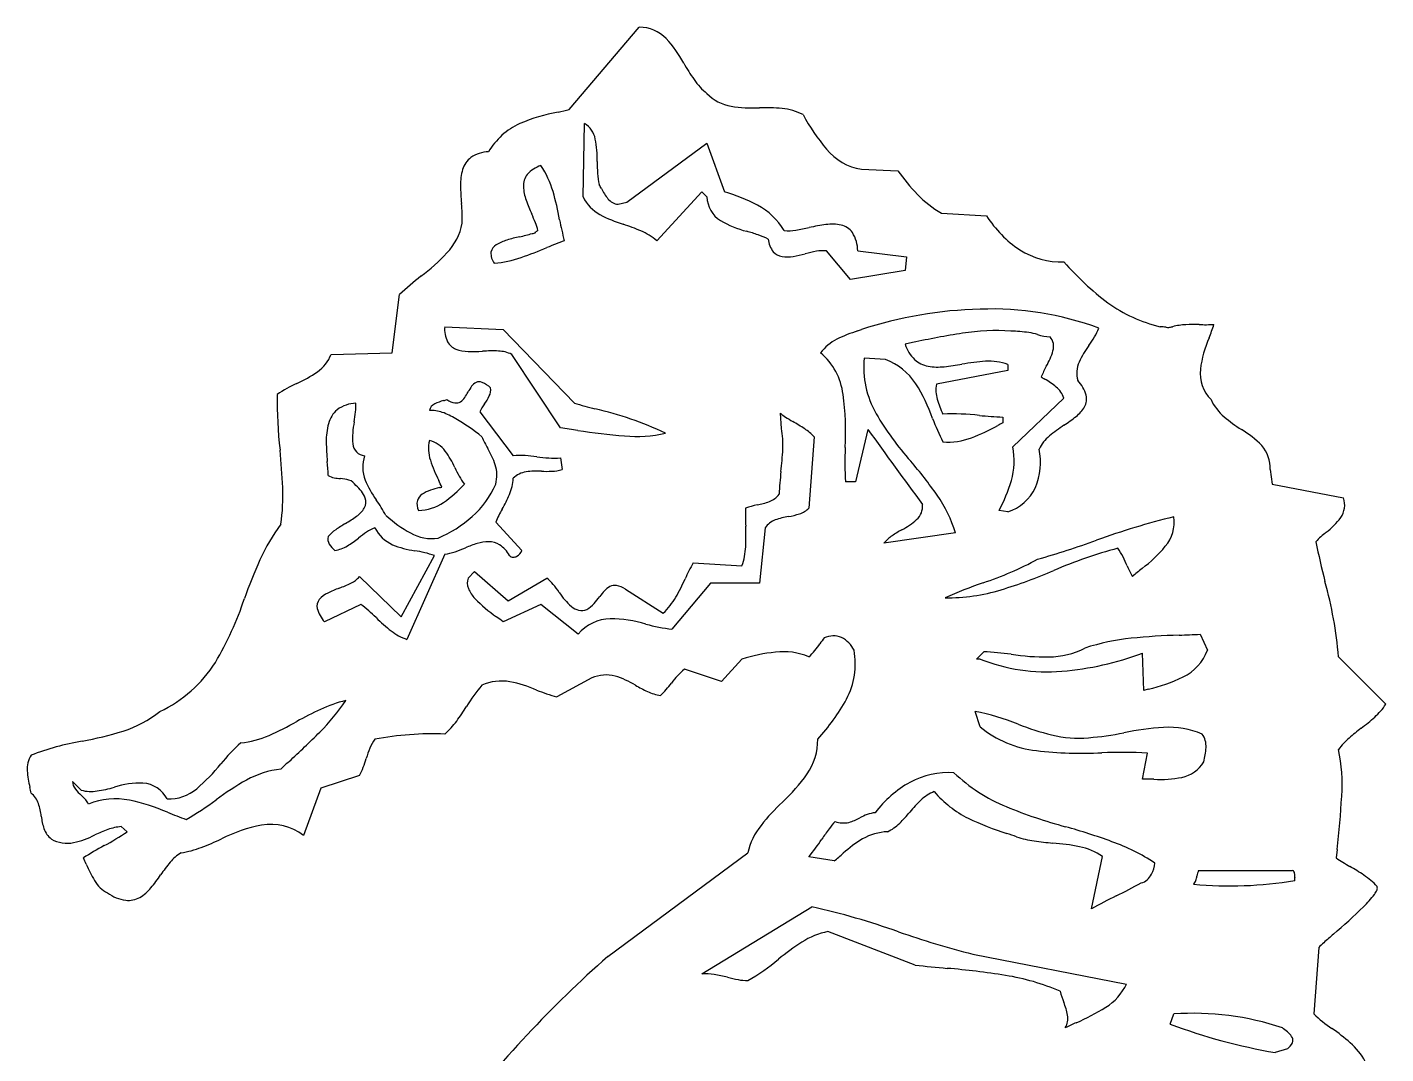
# Model space of a CAD drawing. Extents: x -0.05 to 3.4, y 0.34 to 8.09.
# Drawn here: x -0.046 to 3.402, y 5.487 to 8.091 of the extents above; entities that cross this region are included whole.
import ezdxf

# ---------------------------------------------------------------- set-up
doc = ezdxf.new("R2010")
doc.units = 0

msp = doc.modelspace()

# ---------------------------------------------------------------- linework, layer by layer
at = {"color": 7, "linetype": 'CONTINUOUS'}
for p, q in [((1.364986, 7.660112), (1.368683, 7.846825)), ((1.475904, 7.647172), (1.679254, 7.796912)), ((1.679254, 7.796912), (1.723622, 7.673053)), ((1.666314, 7.673053), (1.551699, 7.549194)), ((1.679254, 7.660112), (1.666314, 7.673053)), ((1.453721, 7.641626), (1.475904, 7.647172)), ((2.043438, 7.451217), (1.982432, 7.523314)), ((2.061924, 7.523314), (2.185782, 7.508524)), ((2.185782, 7.508524), (2.182085, 7.4734)), ((2.182085, 7.4734), (2.043438, 7.451217)), ((1.013743, 7.331054), (1.161635, 7.32366)), ((1.161635, 7.32366), (1.342801, 7.136947)), ((2.201114, 7.290673), (2.182085, 7.286687)), ((1.307678, 7.074093), (1.183818, 7.260807)), ((2.132172, 7.247865), (2.078561, 7.251564)), ((2.442743, 7.220136), (2.261576, 7.185013)), ((2.442743, 7.234925), (2.442743, 7.220136)), ((2.455685, 7.026029), (2.585089, 7.149888)), ((1.102478, 7.114764), (1.187515, 7.003846)), ((1.868278, 7.072938), (1.865967, 7.111297)), ((2.087804, 7.070396), (2.056378, 6.937294)), ((2.429803, 7.101822), (2.429803, 7.087035)), ((1.951004, 7.05191), (1.938064, 6.870743)), ((1.307678, 6.998299), (1.311375, 6.968721)), ((2.056378, 6.937294), (2.030497, 6.937294)), ((2.442743, 6.861499), (2.42056, 6.865197)), ((0.864003, 6.852257), (0.86556, 6.850996)), ((1.143149, 6.835618), (1.2097, 6.763522)), ((1.827146, 6.820829), (1.812357, 6.680333)), ((2.309642, 6.807889), (2.128475, 6.782008)), ((0.902825, 6.595296), (0.987862, 6.750581)), ((1.013743, 6.754279), (0.917614, 6.537987)), ((1.644131, 6.732094), (1.767989, 6.7247)), ((0.797453, 6.696971), (0.902825, 6.595296)), ((1.0729, 6.693274), (1.089538, 6.709911)), ((1.089538, 6.709911), (1.174575, 6.635965)), ((1.174575, 6.635965), (1.272553, 6.693274)), ((1.472207, 6.665543), (1.568336, 6.604539)), ((1.688497, 6.680333), (1.590519, 6.563868)), ((1.812357, 6.680333), (1.688497, 6.680333)), ((0.80115, 6.626722), (0.708718, 6.582354)), ((1.257764, 6.626722), (1.161635, 6.582354)), ((1.352044, 6.550928), (1.257764, 6.626722)), ((2.930785, 6.550928), (2.949271, 6.510257)), ((2.363253, 6.488074), (2.381739, 6.50656)), ((2.372496, 6.488074), (2.363253, 6.488074)), ((2.78844, 6.408582), (2.784742, 6.502862)), ((2.799029, 6.411443), (2.78844, 6.408582)), ((2.372496, 6.31615), (2.359556, 6.354972)), ((2.784742, 6.183049), (2.797683, 6.249599)), ((0.069087, 6.177501), (0.091271, 6.155318)), ((2.002074, 5.975769), (1.937601, 5.986168)), ((2.655337, 5.85399), (2.683067, 5.987092)), ((2.927087, 5.951968), (3.165563, 5.951968)), ((1.666314, 5.689461), (1.945458, 5.859536)), ((2.207965, 5.711644), (1.986129, 5.796682)), ((2.354008, 5.739374), (2.744072, 5.663581)), ((2.85499, 5.561904), (2.864233, 5.587786)), ((3.139682, 5.552661), (3.142764, 5.550242)), ((3.152622, 5.49905), (3.121196, 5.489807))]:
    msp.add_line(p, q, dxfattribs=at)
for centre, radius, start, end in [((1.338915, 7.797369), 0.057724, 9.626993, 58.955783), ((1.125746, 7.755851), 0.274885, 358.8049, 370.728383), ((1.278361, 7.670301), 0.072299, 106.552007, 139.877615), ((1.065894, 7.609503), 0.23182, 16.129852, 34.139941), ((1.996417, 7.755027), 0.595867, 180.472009, 183.395769), ((1.261752, 7.688012), 0.048269, 143.251045, 181.718254), ((1.56463, 7.728817), 0.163285, 183.189421, 193.196525), ((1.158811, 7.546194), 0.286457, 28.177199, 30.490265), ((1.323864, 7.690322), 0.110423, 181.949695, 200.285687), ((0.597201, 7.47429), 0.719627, 10.247766, 16.104412), ((1.455788, 7.704201), 0.10094, 205.899041, 241.438904), ((1.536483, 7.743799), 0.139828, 206.476895, 219.143538), ((1.457285, 7.678881), 0.037425, 218.6027, 264.536167), ((1.752961, 7.66262), 0.073749, 181.948865, 237.541311), ((1.596444, 7.234262), 0.45685, 62.45177, 73.836464), ((1.631798, 7.799076), 0.436989, 199.662598, 204.663496), ((1.724766, 7.484612), 0.175547, 31.018899, 61.794973), ((0.694254, 7.373522), 0.592623, 21.931332, 24.229045), ((1.118056, 7.543346), 0.136064, 13.484861, 22.248675), ((2.269744, 7.784598), 0.981472, 190.703368, 193.877581), ((1.564005, 7.908718), 0.332318, 241.909704, 253.0253), ((1.309977, 7.108257), 0.507518, 66.586924, 71.979066), ((1.839454, 7.814314), 0.248309, 239.487356, 256.202006), ((2.042386, 7.124277), 0.469808, 97.469428, 102.730777), ((1.997016, 7.48199), 0.109243, 78.001546, 98.264974), ((2.009118, 7.541867), 0.048163, 35.20667, 77.27623), ((1.306197, 7.101102), 0.469374, 102.596494, 106.692248), ((1.131248, 7.893703), 0.342309, 282.24235, 287.745583), ((1.237718, 7.574979), 0.007604, 253.678006, 296.424462), ((1.232652, 7.582937), 0.017014, 299.778503, 316.963831), ((1.265735, 7.550709), 0.029178, 128.639314, 135.042399), ((1.253574, 7.565903), 0.009716, 109.260133, 128.572474), ((1.447641, 7.425836), 0.161386, 49.850862, 66.635496), ((1.601889, 6.963946), 0.634792, 70.971507, 73.683304), ((1.752921, 7.400173), 0.173161, 61.878398, 71.154329), ((1.897982, 7.560669), 0.063916, 186.988517, 218.092012), ((1.885814, 7.691551), 0.116958, 264.798037, 279.415651), ((1.822943, 8.106329), 0.536465, 278.792779, 282.477955), ((1.973038, 7.522612), 0.088888, 0.452486, 31.937923), ((1.171478, 7.516684), 0.040506, 175.267328, 217.749713), ((1.159179, 7.514), 0.028708, 120.880384, 167.882515), ((1.199276, 7.452282), 0.102293, 105.826741, 122.413268), ((0.904024, 8.398781), 0.942261, 288.807613, 293.060076), ((1.747721, 6.399303), 1.227941, 110.538181, 112.737813), ((1.876069, 7.54603), 0.037693, 221.129797, 260.520046), ((2.022558, 7.162395), 0.365893, 100.312009, 104.870318), ((1.972732, 7.441918), 0.081972, 83.203711, 101.021777), ((1.108358, 7.797859), 0.307549, 275.802554, 288.865121), ((1.882659, 7.591108), 0.083245, 261.156668, 280.558891), ((1.837332, 7.857994), 0.353945, 279.855258, 284.952825), ((2.394934, 6.341838), 1.033827, 91.243678, 108.250553), ((2.402819, 6.596952), 0.77906, 69.643451, 92.230744), ((1.086423, 7.32476), 0.072952, 175.050968, 205.834244), ((2.178442, 6.952793), 0.385684, 107.607259, 116.015879), ((1.429022, 9.163404), 1.948592, 288.948855, 289.241063), ((2.62735, 5.365399), 1.971892, 98.727593, 102.483339), ((2.413581, 6.778554), 0.542672, 86.088441, 99.058488), ((2.440788, 6.929275), 0.390811, 81.870559, 88.561263), ((2.471095, 7.157903), 0.160211, 72.831509, 81.038027), ((2.557679, 7.436022), 0.131075, 252.555836, 266.626019), ((2.561513, 7.368444), 0.119591, 328.171, 339.906139), ((1.057301, 7.313116), 0.041724, 208.870612, 248.816157), ((2.05599, 7.201382), 0.108579, 115.48374, 144.455307), ((2.26976, 7.313922), 0.091808, 197.25664, 226.34503), ((2.523129, 7.281069), 0.036073, 342.127649, 401.931908), ((2.83616, 7.144505), 0.233352, 143.430852, 155.496268), ((2.294059, 7.532632), 0.43342, 324.919506, 328.376242), ((1.074799, 7.361468), 0.09314, 249.527592, 269.132997), ((1.084933, 7.678014), 0.409838, 268.386043, 273.440316), ((1.133047, 6.900278), 0.369386, 87.402398, 93.650673), ((1.147482, 7.187494), 0.081824, 63.635856, 88.38517), ((1.864203, 7.14043), 0.161537, 6.754902, 50.181921), ((2.312698, 7.227584), 0.235362, 174.152288, 209.889442), ((2.077004, 7.099736), 0.158069, 33.121762, 69.57292), ((2.253132, 7.30039), 0.07059, 228.528158, 259.611179), ((2.415659, 6.762234), 0.482016, 93.469091, 100.665596), ((2.395463, 7.111503), 0.132168, 69.039596, 93.892198), ((2.384317, 7.321027), 0.180507, 329.917824, 343.578812), ((2.68753, 7.212741), 0.069809, 155.862195, 195.354554), ((2.265672, 7.373865), 0.145125, 259.972683, 276.203515), ((2.222544, 7.812164), 0.585535, 275.764387, 280.221437), ((2.733672, 7.123125), 0.221023, 150.919955, 158.675758), ((1.193747, 7.101208), 0.136718, 144.762185, 151.98708), ((1.106269, 7.163707), 0.029215, 116.677198, 145.887805), ((1.100944, 7.17119), 0.020186, 68.132995, 112.705283), ((1.083004, 7.127036), 0.067845, 45.912663, 67.961473), ((1.096374, 7.171111), 0.034153, 332.674485, 367.837514), ((1.8275, 6.946088), 0.451052, 19.749049, 32.14972), ((2.339006, 7.170257), 0.078824, 169.210184, 197.072774), ((2.832129, 7.685294), 0.569873, 237.719537, 238.733437), ((2.428688, 7.011079), 0.215875, 50.656351, 60.083062), ((2.528285, 7.131294), 0.05977, 18.124936, 51.434389), ((2.557097, 7.133174), 0.087833, 15.837102, 44.061824), ((1.037236, 7.038699), 0.108166, 104.187219, 116.937713), ((0.940042, 7.389574), 0.255961, 286.030481, 288.035782), ((1.04761, 7.185415), 0.04838, 234.170857, 260.212574), ((1.042448, 7.159301), 0.021778, 261.91813, 301.470324), ((1.033254, 7.17205), 0.03747, 303.283741, 326.287892), ((0.937494, 7.238213), 0.15386, 325.584587, 331.763929), ((0.991022, 7.222523), 0.151373, 324.721774, 333.691086), ((1.328656, 7.063922), 0.702485, 356.765861, 367.814005), ((2.496168, 7.214689), 0.242133, 196.20523, 205.822979), ((2.601822, 7.147704), 0.040879, 330.998557, 373.35141), ((0.78567, 7.067476), 0.069376, 130.32821, 165.308571), ((0.790428, 7.054455), 0.082522, 91.540149, 126.9941), ((0.264417, 7.174388), 0.526537, 350.753301, 353.495804), ((0.66697, 7.129358), 0.121477, 353.090361, 363.581676), ((0.998981, 7.112896), 0.024695, 115.798662, 166.975685), ((0.979836, 7.037404), 0.081206, 70.143898, 93.469041), ((0.944012, 6.931574), 0.192925, 59.418319, 70.812844), ((1.238202, 7.047651), 0.15141, 144.721793, 153.688588), ((2.191124, 10.139538), 3.120129, 254.223403, 255.218509), ((1.195927, 6.253158), 0.892024, 64.93128, 77.099769), ((1.92594, 7.179335), 0.090697, 228.604888, 238.583628), ((2.758183, 7.491582), 0.753182, 210.41323, 221.754944), ((2.305556, 6.558461), 0.551436, 83.210365, 92.84207), ((2.469899, 8.081224), 0.980222, 264.194595, 267.655684), ((2.364601, 7.418019), 0.402707, 303.250335, 308.659885), ((2.563679, 7.171325), 0.085718, 307.760811, 329.550962), ((0.87844, 7.042567), 0.165432, 165.112041, 181.314368), ((0.978289, 7.048961), 0.198421, 168.128102, 184.344795), ((0.713868, 6.554839), 0.63438, 51.587074, 58.834636), ((0.865657, 3.751577), 3.35179, 81.665901, 82.421973), ((1.659942, 7.032358), 0.212251, 356.818038, 371.022011), ((2.230604, 7.658392), 0.658413, 237.68812, 239.565317), ((1.598244, 6.57759), 0.593793, 56.341931, 59.783544), ((1.863423, 6.971945), 0.118595, 42.397328, 57.3849), ((15.895059, 16.978606), 16.994497, 215.663562, 216.457678), ((2.855741, 7.328596), 0.646081, 200.863492, 206.633562), ((2.165252, 7.533875), 0.51876, 290.972144, 299.125559), ((3.626243, 4.791481), 2.588636, 117.52848, 117.829856), ((2.793029, 6.76193), 0.380878, 123.032964, 129.973714), ((1.340445, 7.047584), 0.627455, 180.804668, 185.341672), ((1.060207, 7.021586), 0.087852, 166.116033, 199.373878), ((0.954873, 6.969451), 0.075911, 37.396423, 74.685857), ((1.359214, 7.158855), 0.273008, 203.062077, 210.006033), ((1.588479, 8.572457), 1.523038, 261.047939, 265.543706), ((1.500982, 7.36356), 0.31107, 264.309996, 283.553384), ((2.291414, 7.204379), 0.165936, 265.437359, 291.015863), ((2.609621, 6.978928), 0.096763, 129.295294, 154.567062), ((0.812473, 7.035872), 0.032094, 183.47148, 266.284213), ((0.899922, 6.974608), 0.094182, 161.913944, 200.188638), ((0.837202, 6.884649), 0.220936, 23.755949, 36.334852), ((0.935999, 6.910875), 0.217518, 18.72884, 30.822139), ((1.204483, 6.719318), 0.285034, 81.300155, 93.41288), ((1.290705, 7.282822), 0.285029, 261.301063, 273.413788), ((1.051889, 7.060827), 0.820964, 353.199867, 357.189771), ((3.020489, 6.986199), 0.9912, 177.797609, 182.828058), ((2.266623, 6.991514), 0.192187, 344.687404, 370.346029), ((2.363422, 6.98634), 0.162442, 337.037601, 372.133254), ((0.031847, 6.927893), 0.686607, 2.173431, 5.120334), ((1.33092, 7.108539), 0.372162, 198.176862, 206.749124), ((1.454199, 7.170691), 0.459204, 205.40988, 208.472043), ((1.057961, 6.954247), 0.08811, 345.204741, 377.483413), ((1.280758, 7.074404), 0.110029, 272.425145, 286.15647), ((1.377253, 6.283686), 1.081544, 34.955988, 40.77301), ((0.741303, 6.990121), 0.043063, 237.177713, 258.795242), ((0.758149, 7.076363), 0.130936, 258.897347, 266.002038), ((0.744762, 6.856814), 0.089034, 73.138122, 87.258991), ((0.759932, 6.910478), 0.033294, 31.858886, 71.333227), ((1.022275, 7.02834), 0.22771, 202.2538, 216.823707), ((0.102756, 6.513933), 0.992434, 24.428011, 25.490267), ((0.840885, 7.131347), 0.299111, 304.655084, 318.140219), ((1.175791, 7.019522), 0.142403, 208.407637, 218.052611), ((0.931646, 7.022721), 0.230239, 311.198754, 336.725878), ((1.063966, 6.953545), 0.123748, 337.117303, 356.753649), ((1.228846, 6.904322), 0.059079, 98.316109, 134.39381), ((1.247754, 6.764903), 0.199773, 86.795855, 97.898646), ((1.27074, 7.305092), 0.340934, 268.01324, 272.466853), ((2.664139, 6.868173), 0.802755, 173.171442, 177.308664), ((2.059789, 7.05956), 0.409796, 331.686709, 343.147989), ((0.738819, 6.866404), 0.078992, 22.219156, 51.298751), ((0.973648, 6.880233), 0.03093, 123.33983, 161.899267), ((1.002732, 6.837963), 0.082235, 107.816785, 124.08205), ((1.068068, 6.643875), 0.28702, 103.679498, 108.379156), ((0.825224, 7.608381), 0.707601, 284.315918, 284.83112), ((0.847967, 7.04566), 0.358568, 330.331488, 336.97731), ((1.818873, 6.938385), 0.054227, 290.355592, 323.154424), ((1.997451, 6.716378), 0.325327, 16.337271, 35.081049), ((2.407149, 6.973054), 0.117096, 287.696341, 334.675625), ((0.749817, 6.90806), 0.070306, 304.817534, 328.283069), ((0.783409, 6.886212), 0.030259, 330.032977, 379.423883), ((0.613637, 6.727575), 0.279694, 26.473253, 35.971119), ((0.979135, 6.88151), 0.035868, 166.566085, 207.052905), ((0.945905, 6.980497), 0.115307, 270.639535, 304.352087), ((1.479753, 6.686681), 0.368082, 150.456599, 156.132075), ((2.471802, 6.853035), 0.694794, 178.539582, 182.301972), ((1.842386, 6.691459), 0.190755, 100.831414, 109.97143), ((1.770828, 7.066577), 0.191127, 280.768559, 290.491545), ((1.897453, 6.910808), 0.057048, 287.407659, 315.387664), ((2.179873, 6.876334), 0.046723, 312.489209, 364.483075), ((0.96897, 6.482423), 0.406265, 120.680422, 124.827038), ((0.586087, 7.13088), 0.346795, 300.418624, 306.006376), ((1.112743, 7.136182), 0.377399, 229.083075, 240.444221), ((0.875605, 7.082365), 0.312042, 292.91554, 311.72784), ((1.870888, 6.791456), 0.052689, 110.131025, 146.118182), ((1.913752, 6.672683), 0.178959, 98.981667, 109.928517), ((1.851879, 7.053082), 0.206442, 279.460942, 287.663798), ((2.088611, 6.978976), 0.184066, 297.551409, 311.85629), ((3.268924, 5.156963), 1.739329, 103.454355, 110.206198), ((2.769635, 6.835659), 0.095473, 319.72079, 367.76452), ((0.741154, 6.792363), 0.024028, 164.84263, 211.809392), ((0.787791, 6.740943), 0.090586, 124.140257, 140.431744), ((0.627653, 7.00303), 0.266889, 301.369632, 308.737851), ((1.0119, 6.518765), 0.351308, 124.107239, 128.197494), ((0.874094, 6.722579), 0.105278, 111.053544, 124.207942), ((0.922368, 6.866298), 0.097364, 207.840037, 245.126793), ((0.98032, 6.902097), 0.108455, 240.298544, 278.903645), ((1.201518, 6.799353), 0.576627, 357.354908, 362.561969), ((2.203266, 6.719507), 0.097468, 123.862665, 140.11516), ((2.344483, 6.51216), 0.348335, 119.349717, 124.146965), ((0.792707, 6.827359), 0.086323, 213.512486, 227.68952), ((0.721494, 6.849356), 0.086828, 278.680979, 301.285521), ((0.968273, 6.987968), 0.227256, 247.530014, 262.222949), ((0.892037, 6.465674), 0.30059, 71.410251, 81.296803), ((0.999872, 6.877131), 0.123632, 276.441984, 288.927203), ((0.902625, 7.164936), 0.427422, 288.744168, 292.519848), ((1.204544, 6.440749), 0.357183, 107.64036, 112.765415), ((1.125378, 6.691756), 0.09399, 90.021764, 108.019325), ((1.124613, 6.732426), 0.053324, 58.0117, 89.216208), ((1.107389, 6.709511), 0.081922, 30.088007, 56.284458), ((1.183087, 6.773753), 0.028511, 298.653593, 338.971814), ((1.618805, 6.779296), 0.158861, 339.899238, 357.635521), ((1.903901, 8.918483), 2.262242, 285.765055, 289.744878), ((3.012066, 5.672866), 1.133957, 104.826795, 113.515087), ((2.600644, 6.679597), 0.150682, 26.632369, 36.424442), ((2.57113, 6.999666), 0.35296, 306.997182, 320.242721), ((1.188152, 6.759969), 0.013629, 223.537435, 266.591423), ((1.187824, 6.76435), 0.017993, 268.465673, 299.775681), ((2.167774, 6.445433), 0.596973, 151.302088, 155.676892), ((2.108897, 7.497313), 0.859827, 288.382629, 298.451951), ((2.345284, 6.552041), 0.436128, 23.22959, 26.573822), ((3.094787, 6.872351), 0.378951, 203.037081, 207.568128), ((0.74949, 6.737736), 0.062946, 294.689951, 319.638132), ((1.107449, 6.681205), 0.036596, 160.744449, 202.750643), ((1.216186, 6.619164), 0.09311, 38.721462, 52.743696), ((1.13255, 6.911379), 0.538279, 330.304804, 335.868735), ((2.022024, 7.975864), 1.37285, 287.102214, 293.053907), ((3.170262, 6.233972), 0.619369, 128.637516, 131.622915), ((0.742578, 6.598956), 0.062127, 114.583946, 139.323746), ((0.854663, 6.371295), 0.315864, 110.113585, 115.892358), ((0.637758, 6.963779), 0.315077, 290.101218, 295.980767), ((1.152902, 6.700446), 0.085954, 202.861217, 223.476379), ((0.989634, 6.433532), 0.385997, 35.414644, 39.183679), ((1.457364, 6.757929), 0.183299, 213.330191, 228.192474), ((1.561404, 6.532572), 0.191852, 137.813452, 143.604822), ((1.453302, 6.631084), 0.045599, 116.840972, 138.312662), ((1.445237, 6.645053), 0.029507, 81.466716, 115.115127), ((1.439224, 6.613507), 0.061609, 57.631511, 80.290068), ((2.8102, 5.450398), 1.303954, 109.261426, 113.811259), ((2.289025, 7.111948), 0.468617, 269.356376, 286.963256), ((0.717148, 6.622286), 0.027658, 141.642438, 192.530603), ((0.479169, 6.220846), 0.51808, 45.922704, 51.575047), ((1.363025, 6.906784), 0.380438, 224.252719, 235.000626), ((1.360896, 6.64973), 0.038341, 227.85951, 290.350067), ((1.330945, 6.685101), 0.083426, 301.253664, 317.641148), ((1.224926, 6.781213), 0.226526, 317.74543, 323.480457), ((1.453204, 6.728335), 0.169059, 312.923155, 330.358238), ((0.768027, 6.636858), 0.080549, 194.797568, 222.582475), ((1.199965, 6.965252), 0.518108, 225.923558, 231.575672), ((0.640704, 5.91491), 0.84667, 52.028476, 53.458331), ((1.43728, 6.478191), 0.112053, 91.703844, 139.523665), ((1.431086, 6.26305), 0.327157, 73.493763, 89.498823), ((0.953286, 6.651647), 0.119126, 230.78527, 252.575648), ((1.645322, 7.025589), 0.464962, 254.879616, 263.231017), ((2.814621, 5.974007), 0.569642, 95.905574, 107.988588), ((2.927451, 4.841025), 1.708224, 91.667888, 95.759976), ((2.689719, 11.288347), 4.743548, 272.271534, 272.913016), ((2.540108, 6.903859), 0.448298, 248.044565, 275.105859), ((2.331561, 5.60851), 0.89945, 82.368976, 86.80197), ((2.543071, 7.126389), 0.633124, 261.638383, 270.307681), ((2.544286, 6.702266), 0.209004, 270.598997, 296.854937), ((2.521043, 7.205691), 0.75067, 274.504977, 290.565913), ((2.834797, 6.55257), 0.122044, 295.710754, 339.714219), ((2.705244, 6.820246), 0.419423, 282.920799, 295.792839), ((0.327306, 6.6736), 0.523323, 314.87692, 326.229379), ((0.841819, 6.055261), 0.336951, 103.645398, 115.159258), ((1.138212, 5.422942), 1.035288, 115.128976, 118.889076), ((2.259389, 5.810931), 0.553185, 67.74003, 79.567743), ((0.239054, 7.043039), 0.817608, 293.714147, 299.209363), ((2.546061, 6.527285), 0.273318, 230.577836, 263.615522), ((2.731921, 6.991243), 0.71823, 248.521581, 255.65123), ((2.879728, 5.615126), 0.700592, 93.409064, 101.729566), ((2.850897, 6.093929), 0.220923, 67.249828, 93.3291), ((0.472402, 6.510195), 0.23591, 275.771036, 293.872003), ((-0.692264, 7.676022), 1.953116, 312.156087, 315.322738), ((2.621569, 6.569169), 0.281984, 256.120635, 275.366754), ((2.587046, 7.039498), 0.753541, 274.635412, 281.501975), ((2.893054, 6.267237), 0.052903, 355.659341, 395.110101), ((0.806813, 5.930524), 0.464244, 132.008094, 141.107838), ((2.630725, 7.240634), 0.991669, 263.337331, 272.927627), ((2.731827, 4.89269), 1.358506, 87.221388, 92.128365), ((2.795098, 6.269165), 0.150824, 343.929782, 357.745826), ((0.101361, 6.496125), 0.439954, 310.00309, 321.45934), ((0.624018, 5.978101), 0.232313, 96.480209, 119.154199), ((4.410635, 2.10611), 5.600968, 132.612502, 132.90196), ((2.869116, 6.268159), 0.081784, 281.025563, 330.119385), ((0.101353, 6.178621), 0.032286, 181.988721, 219.046243), ((0.243368, 5.9511), 0.222436, 88.86283, 107.845169), ((0.241143, 6.096118), 0.077658, 28.467759, 85.095649), ((0.86056, 5.557044), 0.715262, 119.270559, 126.671288), ((2.330221, 5.931371), 0.279131, 119.132407, 143.344957), ((2.29414, 5.986943), 0.21307, 86.824435, 117.932205), ((2.604234, 6.51462), 0.433775, 226.554625, 247.614828), ((2.800322, 5.583897), 0.599355, 88.724378, 91.489567), ((2.829783, 6.47432), 0.291663, 266.832061, 280.864341), ((0.177269, 6.238158), 0.128759, 218.340973, 228.378271), ((0.115921, 6.246662), 0.094612, 254.898142, 279.477779), ((-0.025697, 6.013595), 0.173943, 42.53228, 47.531804), ((0.072558, 6.530075), 0.381316, 278.892103, 285.615781), ((0.313718, 6.241306), 0.108257, 267.719852, 310.605049), ((2.29374, 6.054948), 0.103767, 111.30886, 133.656908), ((2.462615, 6.327184), 0.271108, 220.359055, 243.69826), ((0.074071, 6.104464), 0.038999, 23.787297, 43.240717), ((0.178041, 5.951287), 0.182188, 78.840827, 112.012052), ((0.108238, 5.63458), 0.506467, 66.549466, 78.027435), ((0.004438, 6.707318), 0.71864, 299.423267, 306.647704), ((2.451083, 5.890279), 0.331523, 133.684296, 140.811426), ((2.931233, 7.317576), 1.30076, 247.766042, 254.766783), ((0.667311, 6.982043), 0.952474, 247.953378, 251.016457), ((2.134185, 5.953444), 0.17823, 136.63408, 144.477559), ((2.025713, 6.135699), 0.063481, 250.588983, 282.560702), ((2.008168, 6.191), 0.121382, 284.96799, 299.258488), ((2.152003, 5.925959), 0.180192, 111.547443, 117.969535), ((2.110199, 6.030787), 0.067337, 93.328043, 111.222192), ((2.088172, 6.152806), 0.114171, 295.719489, 314.601902), ((1.913532, 6.330071), 0.363012, 314.581751, 320.621161), ((2.655022, 6.731309), 0.71868, 244.222869, 252.624395), ((2.930775, 5.368303), 1.166621, 143.819297, 145.382072), ((2.143708, 5.907317), 0.142755, 92.404679, 119.345054), ((1.521885, 3.329044), 2.867471, 70.799426, 71.317608), ((2.545956, 6.283444), 0.259417, 251.799349, 261.983497), ((2.137167, 4.453357), 1.671518, 70.063145, 74.300716), ((1.41479, 6.406195), 0.670638, 321.221562, 325.987883), ((2.230418, 5.773337), 0.3022, 121.227096, 132.753986), ((2.630596, 6.873916), 0.855924, 261.885308, 265.06502), ((2.51563, 5.465638), 0.557063, 78.718467, 85.744624), ((2.595688, 5.862692), 0.152021, 54.915664, 79.033477), ((2.524781, 5.521435), 0.53528, 57.018678, 70.083073), ((1.517998, 6.57613), 0.771209, 308.879561, 311.129379), ((2.749983, 5.974866), 0.066333, 330.329952, 356.186138), ((2.762074, 5.966499), 0.051702, 312.004792, 331.754431), ((2.844266, 5.951662), 0.079804, 341.554081, 349.760141), ((3.042333, 5.914192), 0.12178, 165.373806, 168.977872), ((2.961264, 5.935388), 0.037986, 154.120964, 165.431585), ((3.160048, 5.942689), 0.010795, 9.052264, 59.274887), ((3.242862, 5.929344), 0.072168, 175.708264, 179.36984), ((3.133196, 5.938833), 0.037921, 353.811745, 368.422282), ((2.274032, 6.802178), 1.017026, 295.894598, 299.902373), ((2.77599, 5.950989), 0.030863, 279.424303, 312.075386), ((2.89592, 5.934494), 0.025372, 315.922244, 341.42379), ((3.007154, 6.907652), 0.995163, 264.637369, 279.482763), ((3.187708, 5.929813), 0.017014, 178.906689, 192.651715), ((3.162392, 4.972199), 1.017182, 115.893736, 119.900136), ((1.525766, 3.99094), 1.915148, 70.481361, 77.341284), ((2.024893, 5.606626), 0.193969, 101.527928, 122.766057), ((2.928491, 7.990823), 2.323586, 250.833998, 255.685767), ((2.255054, 5.249063), 0.619205, 122.76818, 129.541089), ((1.559736, 6.080362), 0.46458, 298.691476, 310.401471), ((1.675718, 5.56579), 0.124028, 79.683718, 94.348351), ((2.616082, 9.298559), 3.610058, 263.508832, 264.79362), ((2.132767, 3.794951), 1.914787, 80.8611, 85.335103), ((1.6172, 5.225558), 0.469251, 75.949832, 80.093699), ((1.848352, 6.153091), 0.486651, 256.060704, 259.371482), ((1.779289, 5.779693), 0.106926, 258.839968, 271.86964), ((2.345704, 5.111824), 0.580811, 66.656551, 80.967367), ((2.617493, 5.723736), 0.140146, 301.754971, 334.581194), ((2.739528, 5.682028), 0.167797, 192.715777, 202.751704), ((2.44009, 5.555339), 0.15734, 10.676666, 23.125553), ((2.415539, 6.041508), 0.516655, 292.897975, 302.252157), ((2.911939, 4.864299), 0.725058, 71.693298, 93.772535), ((2.550066, 5.576327), 0.04538, 328.565905, 370.360907), ((3.160639, 4.358055), 1.324424, 114.255114, 115.580236), ((3.365808, 6.920505), 1.451458, 249.394322, 260.297726), ((3.032081, 5.403676), 0.183663, 47.456263, 52.940943), ((3.132787, 5.512368), 0.035498, 25.170603, 48.591459), ((3.149666, 5.520953), 0.01658, 337.207407, 383.129209), ((3.126632, 5.532402), 0.042283, 307.928234, 334.996308)]:
    msp.add_arc(centre, radius, start, end, dxfattribs=at)
at = {"layer": 'out line', "color": 162, "linetype": 'CONTINUOUS'}
for p, q in [((1.329861, 7.88195), (1.507331, 8.090846)), ((2.071167, 7.730361), (2.163599, 7.726664)), ((2.274517, 7.619443), (2.389133, 7.612049)), ((0.880642, 7.264503), (0.899128, 7.412394)), ((0.725356, 7.260807), (0.880642, 7.264503)), ((3.108254, 6.968721), (3.1138, 6.931747)), ((3.1138, 6.931747), (3.294967, 6.896624)), ((1.767989, 6.488074), (1.716228, 6.430767)), ((3.282026, 6.493619), (3.402189, 6.373458)), ((1.716228, 6.430767), (1.621946, 6.462193)), ((1.387169, 6.44001), (1.298435, 6.391944)), ((0.797453, 6.192292), (0.699474, 6.160864)), ((0.699474, 6.160864), (0.655107, 6.040703)), ((0.207736, 6.049946), (0.192946, 6.062886)), ((3.278759, 6.004968), (3.276481, 5.983394)), ((1.427839, 5.733828), (1.782778, 5.996335)), ((3.232114, 5.756012), (3.219174, 5.587786))]:
    msp.add_line(p, q, dxfattribs=at)
for centre, radius, start, end in [((1.507143, 7.994658), 0.096188, 44.369746, 89.887734), ((1.356526, 7.859568), 0.29845, 27.942568, 42.688455), ((2.094196, 8.269871), 0.545742, 209.707283, 214.875403), ((1.785089, 8.054053), 0.168748, 214.76985, 231.157791), ((1.758739, 7.998937), 0.110192, 223.835808, 260.473286), ((1.381622, 7.431581), 0.45112, 100.221043, 113.170757), ((0.928111, 9.589883), 1.754548, 282.289599, 283.236807), ((1.796521, 8.244043), 0.358186, 261.002071, 272.517988), ((1.826298, 7.405047), 0.48136, 84.820078, 91.671528), ((1.856808, 7.739019), 0.145998, 62.918412, 84.911588), ((2.377543, 8.114), 0.51612, 208.338352, 220.084691), ((1.280411, 7.681739), 0.181397, 114.871557, 149.160689), ((1.11674, 7.712786), 0.059955, 127.549081, 163.631254), ((1.126783, 7.69238), 0.082376, 91.475387, 124.435409), ((2.094724, 7.872997), 0.144568, 219.181902, 260.621949), ((1.190076, 7.691651), 0.136275, 163.794643, 181.172761), ((2.571311, 8.015945), 0.499912, 215.356565, 224.297502), ((1.598353, 7.694639), 0.544554, 180.607795, 185.345939), ((2.399227, 7.843014), 0.256001, 223.493887, 240.846711), ((0.666179, 7.603635), 0.392061, 358.527662, 365.895193), ((0.907465, 7.623194), 0.153532, 316.807766, 348.871628), ((2.632174, 7.765727), 0.287551, 212.305644, 236.447936), ((0.642251, 7.873115), 0.517949, 306.914885, 316.732351), ((2.578824, 7.692906), 0.197422, 237.670849, 271.818567), ((3.126704, 7.966309), 0.717586, 220.994394, 233.184823), ((1.348776, 6.944155), 0.649178, 127.526345, 133.839659), ((2.918917, 7.70134), 0.381021, 234.323231, 256.367045), ((2.825039, 7.181123), 0.149986, 82.493826, 88.444603), ((2.850286, 7.364441), 0.035076, 260.724388, 271.711024), ((2.84708, 7.378927), 0.049728, 274.90661, 285.699795), ((2.904374, 7.154605), 0.181814, 92.945741, 103.952499), ((2.914658, 6.892398), 0.444214, 88.243208, 92.532328), ((2.94409, 7.910006), 0.573821, 268.420802, 272.179068), ((2.280542, 7.565155), 0.72247, 338.734182, 341.557576), ((3.227817, 7.183459), 0.298988, 156.408467, 172.39072), ((0.635986, 7.295656), 0.095924, 304.624003, 338.697305), ((0.497892, 7.495312), 0.338684, 294.537313, 304.656958), ((3.02675, 7.213398), 0.095776, 174.216193, 224.565663), ((0.786437, 6.865437), 0.354137, 114.684314, 123.97077), ((1.708884, 7.145108), 1.120416, 179.282865, 186.503868), ((3.07751, 7.202267), 0.131546, 205.232262, 229.449799), ((3.238506, 7.392642), 0.380869, 229.66566, 237.831435), ((2.908787, 6.85711), 0.248071, 44.006027, 59.222244), ((-0.954871, 6.857873), 1.558816, 2.4143, 5.903343), ((3.025437, 6.974042), 0.082988, 356.323451, 401.889453), ((0.099529, 6.902318), 0.50348, 351.749957, 362.415538), ((3.242281, 6.878841), 0.055606, 324.758441, 378.650785), ((0.971745, 6.549483), 0.46751, 143.117379, 156.039222), ((3.1384, 6.958276), 0.18635, 307.06346, 323.24093), ((3.401196, 6.619607), 0.242349, 128.384358, 136.735073), ((5.01007, 7.139425), 1.820053, 191.206487, 194.464335), ((1.841154, 6.163574), 1.418719, 156.056346, 160.325533), ((2.27885, 6.412228), 1.006473, 4.638419, 15.714002), ((-0.279013, 6.9007), 0.826082, 329.356644, 341.693102), ((1.811193, 6.628639), 0.185274, 313.217813, 326.675997), ((2.315576, 6.281769), 0.426927, 142.496812, 144.965706), ((2.000039, 6.490298), 0.056362, 68.143578, 114.255079), ((1.985757, 6.476433), 0.074986, 26.812424, 61.947026), ((1.901528, 6.050134), 0.457847, 96.080855, 106.957733), ((1.873342, 6.33931), 0.167332, 67.245194, 96.973129), ((1.862985, 6.476218), 0.192726, 332.221986, 370.172802), ((0.149656, 6.656319), 0.332817, 295.116587, 327.93877), ((1.74383, 6.316243), 0.19015, 129.865506, 144.317629), ((1.414678, 6.158618), 0.403926, 139.392178, 148.853895), ((1.157715, 6.312789), 0.119551, 79.602416, 114.55994), ((1.112623, 6.095862), 0.341093, 66.819925, 78.72878), ((1.423374, 6.358491), 0.089197, 75.080077, 113.947293), ((1.381243, 6.231738), 0.22267, 58.460154, 73.001757), ((1.692434, 6.760322), 0.390773, 240.113822, 245.163284), ((1.427319, 6.5448), 0.200258, 311.855471, 324.022817), ((1.407202, 6.797548), 0.419934, 247.55686, 254.988725), ((1.581694, 6.521099), 0.127162, 245.17048, 260.607784), ((1.578721, 6.636822), 0.519169, 317.297274, 331.160815), ((0.110295, 6.582158), 0.290242, 287.446583, 308.487242), ((0.557063, 6.687603), 0.603737, 323.771427, 327.984942), ((3.261389, 6.466437), 0.168729, 311.813678, 326.560705), ((0.875648, 6.454572), 0.209022, 311.351173, 323.687173), ((3.711355, 5.824985), 0.613021, 127.321259, 131.035992), ((3.014209, 6.742099), 0.538983, 307.148327, 311.860584), ((0.210669, 5.596099), 0.693419, 99.735851, 110.863336), ((-0.06857, 7.15612), 0.891427, 280.469149, 287.353572), ((0.915104, 6.226602), 0.097941, 143.598159, 158.820309), ((0.983077, 5.494795), 0.803454, 87.812638, 100.527947), ((1.812088, 6.281477), 0.148196, 324.981411, 361.255363), ((3.437521, 6.139421), 0.196062, 131.002606, 142.475316), ((0.019479, 6.209701), 0.065495, 148.365542, 184.477222), ((1.162215, 6.128978), 0.363635, 158.544622, 162.961351), ((2.872817, 6.171134), 0.418503, 355.784675, 372.097597), ((0.589495, 6.299476), 0.233955, 332.732931, 344.137515), ((0.195582, 6.220398), 0.241916, 183.747236, 193.862535), ((1.549875, 6.470977), 0.471706, 312.860927, 324.407477), ((-0.575679, 6.043881), 0.549337, 10.917636, 12.463452), ((-0.070543, 6.10329), 0.056266, 18.601722, 52.492316), ((1.176577, 6.25059), 2.116483, 353.335681, 357.0149), ((-0.175163, 6.070552), 0.16588, 6.498051, 17.791982), ((2.270175, 5.704427), 0.58018, 133.508896, 141.446457), ((0.148709, 6.107541), 0.160098, 186.53363, 198.09824), ((0.04964, 6.076009), 0.056141, 198.918113, 232.515611), ((0.018811, 6.255252), 0.238837, 282.818585, 296.60403), ((0.301571, 5.66523), 0.415497, 110.082753, 115.031422), ((-0.156599, 6.58805), 0.649843, 298.075849, 304.100831), ((0.202707, 5.936305), 0.126957, 94.409644, 110.185709), ((0.625938, 5.678821), 0.395701, 101.194236, 116.913275), ((0.571087, 5.928773), 0.139956, 53.106409, 99.031073), ((1.952959, 5.957066), 0.174653, 141.402746, 167.0066), ((0.055747, 6.10192), 0.081156, 240.249791, 281.409013), ((0.457754, 5.438083), 0.653941, 118.149399, 123.50031), ((0.3056, 6.243605), 0.250317, 278.948207, 291.148692), ((0.094512, 6.79434), 0.840119, 291.024021, 294.794431), ((-0.534717, 5.689719), 0.696477, 23.520705, 24.93933), ((0.376121, 6.079006), 0.294115, 202.243853, 211.382725), ((0.638339, 5.705788), 0.417724, 140.284063, 145.820508), ((0.396293, 5.90822), 0.102192, 120.429742, 140.873937), ((3.606295, 6.476484), 0.593224, 236.222572, 240.117622), ((-0.054967, 6.176572), 0.420316, 320.228105, 325.823186), ((3.037358, 5.484667), 0.550188, 55.82402, 60.205926), ((3.226268, 5.764461), 0.212594, 43.684643, 55.586184), ((0.198032, 5.969768), 0.085195, 211.03528, 241.837237), ((0.185822, 5.974862), 0.10621, 300.496861, 320.763927), ((3.332656, 5.9212), 0.050673, 323.303549, 338.553307), ((3.371193, 5.906769), 0.00955, 334.596925, 384.823478), ((0.219633, 5.981933), 0.106945, 234.692194, 261.672575), ((0.210717, 5.934936), 0.059186, 263.623912, 299.346305), ((3.16416, 6.047471), 0.261232, 314.067642, 323.181344), ((2.250341, 6.985884), 1.571073, 310.433239, 314.210751), ((3.316554, 5.683033), 0.111606, 130.130559, 139.164172), ((4.587519, 4.265726), 2.015267, 130.853484, 131.786942), ((3.45085, 3.44566), 3.054224, 131.480478, 142.221067), ((3.479746, 5.86601), 0.381191, 226.87638, 235.807019), ((2.971511, 5.126763), 0.515919, 48.710427, 55.258011), ((3.193133, 5.379481), 0.179791, 29.272935, 48.635338)]:
    msp.add_arc(centre, radius, start, end, dxfattribs=at)

doc.saveas('drawing.dxf')
